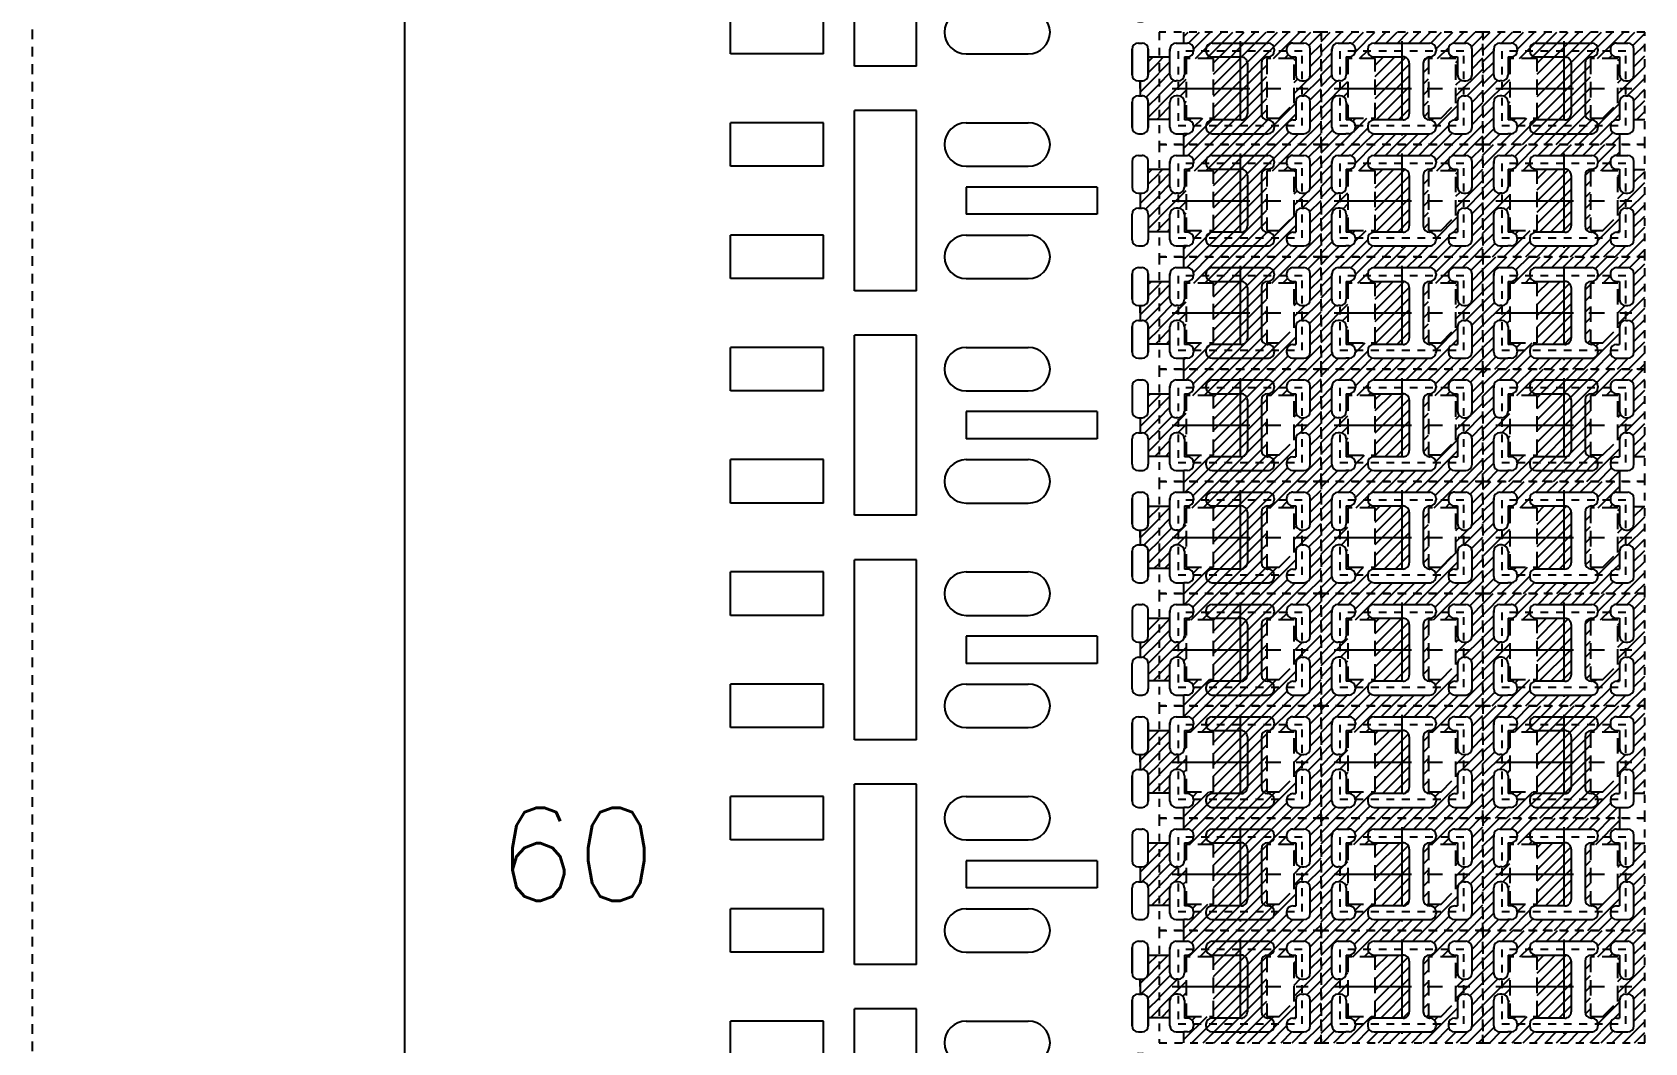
# Model space of a CAD drawing. Extents: x -1061 to -782, y -21 to 162.
# Drawn here: x -1060.12 to -1039.32, y 46.75 to 59.78 of the extents above; entities that cross this region are included whole.
import ezdxf

# ---------------------------------------------------------------- set-up
doc = ezdxf.new("R2010")
doc.units = 0
doc.header["$LTSCALE"] = 0.5
for name, pattern in [('CENTER', [2, 1.25, -0.25, 0.25, -0.25]), ('HIDDEN', [0.375, 0.25, -0.125]), ('HIDDEN2', [0.1875, 0.125, -0.0625])]:
    doc.linetypes.add(name, pattern=pattern)
for name, color, linetype in [('B', 5, 'Continuous'), ('C', 1, 'CENTER'), ('H', 4, 'HIDDEN'), ('hatch', 7, 'CENTER'), ('HATCH O-L', 7, 'HIDDEN2'), ('HITACHI', 40, 'HIDDEN'), ('NOTES', 7, 'Continuous'), ('PACKAGE OL', 51, 'HIDDEN2'), ('圖', 7, 'Continuous')]:
    doc.layers.add(name, color=color, linetype=linetype)
doc.styles.get("Standard").update_dxf_attribs({"font": 'ROMANS.SHX'})

# ---------------------------------------------------------------- blocks, each defined once
blk = doc.blocks.new('DFN1006-2L VER BAR')
at = {"layer": 'hatch'}
h = blk.add_hatch(dxfattribs=at)
h.set_pattern_fill('ANSI31', color=256, scale=0.02)
h.set_pattern_definition([(45, (1371.827285418227, -129.6405263820888), (-0.0449012806053458, 0.0449012806053458), [])])
h.paths.add_polyline_path([(2.454799999999636, 0.5297999999999093), (2.36739999999969, 0.529800000000023), (2.36739999999969, 0.3889926348239214, -0.41421356237531), (2.317399999999111, 0.3389926348237395), (2.302399999999636, 0.3389926348238532), (2.302399999999636, 0.2189926348241897), (2.317399999999508, 0.2189926348241897, -0.4142135623730951), (2.367399999999463, 0.1689926348242352), (2.367399999999463, 0.0281824850890189), (2.454799999999636, 0.0281824850890189)])
h.paths.add_polyline_path([(2.454799999999636, -0.375), (2.367399999999634, -0.3749999999998863), (2.367399999999463, -0.5158073651759878, -0.4142135623727699), (2.317399999999508, -0.5658073651759424), (2.302399999999636, -0.5658073651759424), (2.302399999999636, -0.6858073651758332), (2.317399999999508, -0.6858073651758332, -0.4142135623727699), (2.367399999999463, -0.7358073651757877), (2.367399999999634, -0.876617514911004), (2.454799999999636, -0.8766175149108903)])
h.paths.add_polyline_path([(2.454799999999636, -1.279800000000022), (2.367399999999463, -1.279800000000022), (2.367399999999463, -1.420607365175897, -0.4142135623730951), (2.317399999999508, -1.470607365175851), (2.302399999999636, -1.470607365175851), (2.302399999999693, -1.590607365175628), (2.317399999999111, -1.590607365175515, -0.4142135623753097), (2.36739999999969, -1.640607365175696), (2.36739999999969, -1.781417514910913), (2.454799999999636, -1.781417514910913)])
at = {"layer": 'B'}
for p, q in [((2.237399999999581, 0.5939926348239624), (2.237399999999581, 0.3889926348239214)), ((2.287399999999536, 0.6439926348239169), (2.317399999999736, 0.6439926348239169)), ((2.36739999999969, 0.5939926348239624), (2.36739999999969, 0.3889926348239214)), ((2.287399999999536, 0.3389926348239669), (2.317399999999508, 0.3389926348237395)), ((2.302399999999636, 0.2789926348239078), (2.302399999999636, 0.3389926348239669)), ((2.237399999999581, 0.1689926348242352), (2.237399999999581, -0.0360073651760331)), ((2.287399999999536, 0.2189926348241897), (2.317399999999508, 0.2189926348241897)), ((2.367399999999463, 0.1689926348242352), (2.367399999999463, -0.0360073651760331)), ((-0.25, 0.0015926348220319), (-1.000000000000003, 0.0015926348220319)), ((-1, -0.3484073651777635), (-1, 0.0015926348221456)), ((-0.25, -0.3484073651777635), (-0.25, 0.0015926348220319)), ((0, -1.35161751491114), (0, 0.1000000000001364)), ((0.5, 0.1000000000001364), (0, 0.0999999999999091)), ((0.5, -1.351617514910799), (0.5, 0.1000000000002501)), ((0.8999999999999772, 0.0015926348222592), (1.399999999999977, 0.0015926348221456)), ((2.287399999999536, -0.0860073651759876), (2.317399999999508, -0.0860073651759876)), ((-0.25, -0.3484073651777635), (-1.000000000000003, -0.3484073651776498)), ((0.8999999999999772, -0.3484073651776498), (1.399999999999977, -0.3484073651776498)), ((2.237399999999581, -0.3108073651759469), (2.237399999999581, -0.5158073651759878)), ((2.287399999999536, -0.260807365176106), (2.317399999999736, -0.2608073651759923)), ((2.367399999999463, -0.5158073651759878), (2.36739999999969, -0.3108073651759469)), ((1.954800000000716, -0.5158073651763289), (0.8999999999999772, -0.5158073651759878)), ((0.8999999999999772, -0.5158073651759878), (0.8999999999999772, -0.7358073651757877)), ((1.95480000000083, -0.5158073651759878), (1.954800000000773, -0.7358073651757877)), ((2.287399999999536, -0.5658073651759424), (2.317399999999508, -0.5658073651759424)), ((1.954800000000716, -0.7358073651760151), (0.8999999999999772, -0.7358073651757877)), ((2.237399999999581, -0.9408073651758286), (2.237399999999581, -0.7358073651757877)), ((2.287399999999536, -0.6858073651758332), (2.317399999999508, -0.6858073651758332)), ((2.367399999999463, -0.7358073651757877), (2.36739999999969, -0.9408073651758286)), ((-1, -1.253207365178013), (-1, -0.903207365177991)), ((-0.25, -0.903207365177991), (-1, -0.9032073651778773)), ((-0.25, -1.2532073651779), (-0.25, -0.903207365177991)), ((0.8999999999999772, -0.903207365177991), (1.399999999999977, -0.903207365177991)), ((2.287399999999536, -0.9908073651756694), (2.317399999999736, -0.990807365175783)), ((2.287399999999536, -1.165607365175787), (2.317399999999508, -1.165607365175787)), ((-0.25, -1.2532073651779), (-1, -1.253207365177786)), ((0.8999999999999772, -1.2532073651779), (1.399999999999977, -1.2532073651779)), ((2.237399999999581, -1.420607365175897), (2.237399999999581, -1.215607365175742)), ((2.367399999999463, -1.420607365175897), (2.367399999999463, -1.215607365175742)), ((0.5, -1.351617514910913), (0, -1.351617514911026)), ((2.287399999999536, -1.470607365175851), (2.317399999999508, -1.470607365175851)), ((2.237399999999581, -1.845607365175737), (2.237399999999581, -1.640607365175696)), ((2.287399999999536, -1.590607365175742), (2.317399999999508, -1.590607365175515)), ((2.36739999999969, -1.845607365175737), (2.36739999999969, -1.640607365175696)), ((2.287399999999536, -1.895607365175692), (2.317399999999736, -1.895607365175692))]:
    blk.add_line(p, q, dxfattribs=at)
for centre, radius, start, end in [((2.287399999999536, 0.5939926348239624), 0.0499999999999545, 90, 180), ((2.317399999999736, 0.5939926348239624), 0.0499999999999545, 0, 90), ((2.317399999999736, 0.5939926348239624), 0.0499999999999545, 0, 90), ((2.287399999999536, 0.3889926348239214), 0.0499999999999545, 180, 269.9999999995621), ((2.317399999999508, 0.3889926348239214), 0.0500000000001819, 269.9999999995621, 0), ((2.287399999999536, 0.1689926348242352), 0.0499999999999545, 90, 180), ((2.317399999999508, 0.1689926348242352), 0.0499999999999545, 0, 90), ((0.8999999999999772, -0.1734073651776953), 0.175, 90, 270), ((1.399999999999977, -0.1734073651776953), 0.175, 270, 90), ((2.287399999999536, -0.0360073651760331), 0.0499999999999545, 180, 270), ((2.317399999999508, -0.0360073651760331), 0.0499999999999545, 270, 0), ((2.287399999999536, -0.3108073651760606), 0.0499999999999545, 90.00000000021373, 180), ((2.317399999999736, -0.3108073651759469), 0.0499999999999545, 0, 90.00000000021373), ((2.287399999999536, -0.5158073651759878), 0.0499999999999545, 180, 270), ((2.317399999999508, -0.5158073651759878), 0.0499999999999545, 270, 0), ((2.287399999999536, -0.7358073651757877), 0.0499999999999545, 90, 180), ((2.317399999999508, -0.7358073651757877), 0.0499999999999545, 0, 90), ((0.8999999999999772, -1.078207365177945), 0.175, 90, 270), ((1.399999999999977, -1.078207365177945), 0.175, 270, 90), ((2.287399999999536, -0.940807365175715), 0.0499999999999545, 180, 269.9999999997863), ((2.317399999999736, -0.9408073651758286), 0.0499999999999545, 269.9999999997863, 0), ((2.287399999999536, -1.215607365175742), 0.0499999999999545, 90, 180), ((2.317399999999508, -1.215607365175742), 0.0499999999999545, 0, 90), ((2.287399999999536, -1.420607365175897), 0.0499999999999545, 180, 270), ((2.317399999999508, -1.420607365175897), 0.0499999999999545, 270, 0), ((2.287399999999536, -1.640607365175696), 0.0499999999999545, 90.00000000043764, 180), ((2.317399999999508, -1.640607365175696), 0.0500000000001819, 0, 90.00000000043764), ((2.287399999999536, -1.845607365175737), 0.0499999999999545, 180, 270), ((2.317399999999736, -1.845607365175737), 0.0499999999999545, 270, 0), ((2.317399999999736, -1.845607365175737), 0.0499999999999545, 270, 0)]:
    blk.add_arc(centre, radius, start, end, dxfattribs=at)
at = {"layer": 'H'}
for p, q in [((2.454799999999579, 0.5297999999999093), (2.36739999999969, 0.529800000000023)), ((2.302399999999636, 0.3389926348238532), (2.302399999999636, 0.2189926348239624)), ((2.454799999999579, 0.0281824850890189), (2.367399999999463, 0.0281824850890189)), ((2.454799999999579, -0.375), (2.36739999999969, -0.3749999999998863)), ((2.302399999999636, -0.5658073651758287), (2.302399999999636, -0.6858073651758332)), ((2.454799999999579, -0.8766175149108903), (2.36739999999969, -0.876617514911004)), ((2.454799999999579, -1.279800000000022), (2.367399999999463, -1.279800000000022)), ((2.302399999999636, -1.470607365175965), (2.302399999999693, -1.590607365175515)), ((2.454799999999579, -1.781417514910913), (2.36739999999969, -1.781417514910913))]:
    blk.add_line(p, q, dxfattribs=at)
blk = doc.blocks.new('DFN1006-2L PACKAGE')
at = {"layer": 'hatch'}
h = blk.add_hatch(dxfattribs=at)
h.set_pattern_fill('ANSI31', color=256, scale=0.02)
h.set_pattern_definition([(45, (528.533487487039, -41.65396087565625), (-0.0449012806053458, 0.0449012806053458), [])])
h.paths.add_polyline_path([(1.204800000000091, 0.1015926348239873), (-0.0999999999999268, 0.1015926348239873), (-0.0999999999999233, -0.8032073651760356), (1.204800000000091, -0.8032073651761493)])
h.paths.add_polyline_path([(0.0374000000000336, -0.4108073651759696), (0.0533999999998969, -0.4108073651759696, -0.4142135623731964), (0.1033999999998763, -0.4608073651759242), (0.1033999999998478, -0.6048073651760433), (0.1274000000001223, -0.6048073651759296, -0.4142135623730006), (0.1774000000001017, -0.6548073651758842), (0.1774000000000804, -0.6658073651761925, -0.4142135623712178), (0.1274000000003106, -0.7158073651760333), (0.0999999999999801, -0.715807365176147), (0.0374000000000194, -0.7158073651760333, -0.4142135623731054), (-0.01259999999996, -0.6658073651760787), (-0.0125999999999458, -0.4608073651759242, -0.4142135623730799)], flags=16)
h.paths.add_polyline_path([(-0.0126000000000026, -0.2408073651761242), (-0.0126000000001518, -0.0358073651760833, -0.4142135623727101), (0.0373999999997636, 0.0141926348238712), (0.127399999999863, 0.0141926348239849, -0.4142135623734649), (0.1773999999999027, -0.0358073651759696), (0.1774000000000306, -0.0468073651761643, -0.4142135623731899), (0.1274000000000548, -0.0968073651761188), (0.1034000000000148, -0.0968073651761188), (0.1033999999998549, -0.2408073651761242, -0.4142135623730013), (0.0533999999998791, -0.2908073651760787), (0.0373999999999732, -0.2908073651760787, -0.4142135623731153)], flags=16)
h.paths.add_polyline_path([(0.1173999999999786, -0.1108073651760151), (0.3374000000000201, -0.1108073651761288), (0.3374000000000166, -0.5908073651760333), (0.1173999999999715, -0.5908073651760333)], flags=16)
h.paths.add_polyline_path([(0.3274000000000683, -0.6048073651758159), (0.5613999999999812, -0.6048073651762707, 0.4142135623736612), (0.6114000000000566, -0.5548073651763162), (0.6114000000000602, -0.1468073651759596, 0.4142135623730975), (0.5614000000000843, -0.0968073651760051), (0.3273999999999937, -0.0968073651761188, -0.4142135623730006), (0.2774000000000178, -0.0468073651761643), (0.2773999999998828, -0.0358073651766517, -0.4142135623765955), (0.3273999999998622, 0.0141926348238712), (0.7773999999998864, 0.0141926348238712, -0.4142135623730951), (0.8273999999998657, -0.0358073651760833), (0.8273999999998657, -0.0468073651759369, -0.4142135623731897), (0.7773999999998864, -0.0968073651758914), (0.7743999999978968, -0.0968073651760051, 0.4142135623619937), (0.7243999999998146, -0.1468073651759596), (0.724399999999978, -0.5548073651762025, 0.4232986853145624), (0.7759006745447401, -0.6048298500004421, -0.4230252556558994), (0.8274000000000576, -0.6548073651765663), (0.8274000000000576, -0.6658073651760787, -0.4142135623729998), (0.7774000000001032, -0.7158073651760333), (0.3274000000000363, -0.7158073651760333, -0.414213562373169), (0.2774000000000392, -0.6658073651760787), (0.2774000000000676, -0.6548073651757705, -0.414213562373143)], flags=16)
h.paths.add_polyline_path([(0.7673999999998494, -0.1108073651761288), (0.9873999999998659, -0.1108073651761288), (0.9873999999998659, -0.4705567370314157), (0.86739999999984, -0.5905567370314202), (0.7673999999998494, -0.5905567370313066)], flags=16)
h.paths.add_polyline_path([(0.9774000000007134, -0.6048073651762707), (1.001399999999936, -0.6048073651766117), (1.001399999999879, -0.4608073651759242, -0.4142135623730951), (1.051399999999858, -0.4108073651759696), (1.067400000000056, -0.4108073651759696, -0.4142135623730951), (1.117400000000035, -0.4608073651759242), (1.117400000000035, -0.6658073651760787, -0.4142135623731004), (1.067400000000056, -0.7158073651760333), (1.004800000000045, -0.715807365176147), (0.9773999999999958, -0.7158073651760333, -0.4142135623730951), (0.9274000000000164, -0.6658073651760787), (0.9274000000000235, -0.6548073651762252, -0.4142135623771627)], flags=16)
h.paths.add_polyline_path([(0.9273999999998316, -0.0468073651760506), (0.9273999999998316, -0.0358073651760833, -0.4142135623733708), (0.9773999999998679, 0.0141926348238712), (1.067399999999913, 0.0141926348237576, -0.4142135623731051), (1.117399999999893, -0.035807365176197), (1.117400000000042, -0.2408073651760105, -0.4142135623753842), (1.067399999999707, -0.2908073651760787), (1.051399999999652, -0.2908073651760787, -0.4142135623709199), (1.001400000000028, -0.2408073651761242), (1.001399999999939, -0.0968073651761188), (0.977399999999566, -0.0968073651760051, -0.4142135623716142)], flags=16)
at = {"layer": 'B'}
for p, q in [((0.0373999999998134, 0.0141926348238712), (0.1273999999998736, 0.0141926348239849)), ((0.3273999999998836, 0.0141926348238712), (0.7773999999998651, 0.0141926348238712)), ((0.9773999999998964, 0.0141926348239849), (1.067399999999956, 0.0141926348238712)), ((-0.0126000000000062, -0.2408073651761242), (-0.012599999999992, -0.0358073651760833)), ((-0.0126000000002407, -0.0358073651768791), (-0.012599999999992, -0.0499999999999545)), ((0.1034000000000148, -0.0968073651761188), (0.1033999999999686, -0.2408073651761242)), ((0.1034000000000184, -0.0968073651761188), (0.1274000000000406, -0.0968073651761188)), ((0.1773999999999063, -0.0358073651759696), (0.1773999999999063, -0.0468073651761643)), ((0.2773999999998864, -0.0358073651760833), (0.27739999999989, -0.0468073651761643)), ((0.3274000000000292, -0.0968073651760051), (0.5614000000000487, -0.0968073651760051)), ((0.7743999999998153, -0.0968073651760051), (0.7773999999998651, -0.0968073651760051)), ((0.8273999999998694, -0.0358073651760833), (0.8273999999998694, -0.0468073651759369)), ((0.9273999999998352, -0.0358073651760833), (0.9273999999998387, -0.0468073651760506)), ((0.9773999999998324, -0.0968073651760051), (1.001399999999939, -0.0968073651761188)), ((1.001399999999939, -0.0968073651761188), (1.001399999999986, -0.2408073651761242)), ((1.117400000000039, -0.2408073651761242), (1.117400000000046, -0.035807365176197)), ((0.6114000000000602, -0.1468073651759596), (0.6114000000000566, -0.5548073651763162)), ((0.724399999999978, -0.1468073651759596), (0.7243999999999744, -0.5548073651762025)), ((0.0533999999998542, -0.2908073651760787), (0.0374000000001047, -0.2908073651760787)), ((0.05240000000002, -0.2908073651760787), (0.0524000000000058, -0.2908073651760787)), ((1.051400000000029, -0.290807365175965), (1.067400000000148, -0.2908073651760787)), ((1.052400000000019, -0.2908073651760787), (1.052400000000034, -0.2908073651760787)), ((-0.0125999999999564, -0.6658073651760787), (-0.0125999999999493, -0.4608073651759242)), ((0.0533999999998756, -0.4108073651759696), (0.037400000000055, -0.4108073651759696)), ((0.05240000000002, -0.4108073651759696), (0.0524000000001195, -0.4108073651759696)), ((0.1033999999998976, -0.4608073651759242), (0.1033999999998478, -0.6048206855994068)), ((1.001399999999936, -0.4608073651759242), (1.001399999999936, -0.6048073651766117)), ((1.05139999999988, -0.4108073651759696), (1.067400000000034, -0.4108073651759696)), ((1.052400000000019, -0.4108073651759696), (1.05239999999992, -0.4108073651759696)), ((1.117400000000039, -0.6658073651760787), (1.117400000000039, -0.4608073651759242)), ((0.1274000000001259, -0.6048073651760433), (0.1033999999998478, -0.6048073651760433)), ((0.5614000000000346, -0.6048073651762707), (0.3274000000000932, -0.604807365176157)), ((0.7743999999999573, -0.604807365176157), (0.7774000000001138, -0.6048073651766117)), ((0.9774000000000455, -0.6048073651762707), (1.001399999999936, -0.6048073651766117)), ((0.0374000000000407, -0.715807365176147), (0.0999999999999801, -0.715807365176147)), ((0.1274000000001507, -0.7158073651760333), (0.0999999999999801, -0.715807365176147)), ((0.1774000000000733, -0.6548073651758842), (0.1774000000000768, -0.6658073651760787)), ((0.2774000000000427, -0.6548073651757705), (0.2774000000000427, -0.6658073651760787)), ((0.3274000000000399, -0.715807365176147), (0.7774000000000499, -0.715807365176147)), ((0.8274000000000576, -0.6548073651765663), (0.827400000000054, -0.6658073651760787)), ((0.9274000000000199, -0.6548073651762252), (0.9274000000000199, -0.6658073651760787)), ((0.9774000000000171, -0.715807365176147), (1.004800000000045, -0.715807365176147)), ((1.004800000000045, -0.715807365176147), (1.067400000000034, -0.715807365176147))]:
    blk.add_line(p, q, dxfattribs=at)
for centre, radius, start, end in [((0.0373999999998489, -0.0358073651760833), 0.05, 90.00000000003662, 180), ((0.127399999999902, -0.0358073651759696), 0.05, 0, 90.00000000003662), ((0.3273999999998836, -0.0358073651760833), 0.05, 90, 180), ((0.7773999999998651, -0.0358073651760833), 0.05, 0, 90), ((0.9773999999998324, -0.0358073651760833), 0.05, 89.99999999992671, 180.000000000013), ((1.067399999999892, -0.035807365176197), 0.05, 0, 89.99999999992671), ((0.1274000000000299, -0.0468073651761643), 0.05, 270.0000000000236, 0), ((0.3274000000000186, -0.0468073651761643), 0.05, 180, 269.9999999999764), ((0.5614000000000594, -0.1468073651759596), 0.05, 0, 90.00000000001282), ((0.7743999999998153, -0.1468073651759596), 0.05, 90, 180), ((0.7773999999998651, -0.0468073651759369), 0.05, 270, 0), ((0.9773999999998324, -0.0468073651760506), 0.05, 179.999999999987, 270.0000000000733), ((0.0373999999999981, -0.2408073651761242), 0.05, 180, 270.0000000001241), ((0.0533999999998542, -0.2408073651761242), 0.05, 270, 0), ((1.051400000000029, -0.2408073651761242), 0.05, 180, 270), ((1.067400000000041, -0.2408073651761242), 0.05, 270.0000000001241, 0), ((0.037400000000055, -0.4608073651759242), 0.05, 90, 180), ((0.0533999999998756, -0.4608073651759242), 0.05, 0, 89.99999999986973), ((1.05139999999988, -0.4608073651759242), 0.05, 90.00000000013027, 180), ((1.067400000000034, -0.4608073651759242), 0.05, 0, 90), ((0.127400000000101, -0.6548073651758842), 0.05, 0, 90), ((0.3274000000000683, -0.6548073651757705), 0.05, 90, 180), ((0.5614000000000559, -0.5548073651763162), 0.05, 269.9999999999743, 0), ((0.7743999999999787, -0.5548073651762025), 0.0500000000000002, 180, 270), ((0.777400000000057, -0.6548073651765663), 0.05, 0, 90), ((0.9774000000000242, -0.6548073651762252), 0.05, 90, 180), ((0.0374000000000407, -0.6658073651760787), 0.05, 180, 270), ((0.1274000000000797, -0.6658073651760787), 0.05, 270.0000000000843, 0), ((0.3274000000000399, -0.6658073651760787), 0.05, 180.000000000013, 270), ((0.777400000000057, -0.6658073651760787), 0.0500000000000001, 270, 5.21102e-11), ((0.9774000000000171, -0.6658073651760787), 0.05, 180, 270), ((1.067400000000034, -0.6658073651760787), 0.05, 270, 0)]:
    blk.add_arc(centre, radius, start, end, dxfattribs=at)
at = {"layer": 'C'}
for p, q in [((0.5524000000000058, 0.0293756090527495), (0.5524000000000058, -0.7309903394049116)), ((0.0047521277811455, -0.3508073651761379), (1.100047872218866, -0.3508073651761379))]:
    blk.add_line(p, q, dxfattribs=at)
at = {"layer": 'H'}
for points in [[(0.3374000000000166, -0.5908073651760333), (0.3374000000000201, -0.1108073651761288), (0.1173999999999786, -0.1108073651760151), (0.1173999999999715, -0.5908073651760333)], [(0.86739999999984, -0.5905567370314202), (0.9873999999998659, -0.4705567370314157), (0.9873999999998659, -0.1108073651761288), (0.7673999999998494, -0.1108073651761288), (0.7673999999998494, -0.5905567370313066)]]:
    blk.add_lwpolyline(points, close=True, dxfattribs=at)
at = {"layer": 'HATCH O-L'}
blk.add_lwpolyline([(-0.0999999999999268, 0.101592634824101), (-0.0999999999999233, -0.8032073651760356), (1.204800000000091, -0.8032073651761493), (1.204800000000091, 0.1015926348239873), (-0.0999999999999233, 0.1015926348239873)], dxfattribs=at)
at = {"layer": 'PACKAGE OL'}
blk.add_lwpolyline([(1.052400000000048, -0.6508073651760924), (1.052400000000005, -0.0508073651760697), (0.0524000000000484, -0.0508073651760697), (0.0524000000000484, -0.6508073651760924)], close=True, dxfattribs=at)
blk = doc.blocks.new('2 R- SIDE CROSS REF')
at = {"layer": 'hatch'}
h = blk.add_hatch(dxfattribs=at)
h.set_pattern_fill('ANSI31', color=256, scale=0.02)
h.set_pattern_definition([(45, (581.5362699935833, -36.89850034311576), (-0.0449012806053458, 0.0449012806053458), [])])
h.paths.add_polyline_path([(-0.4523999999999866, 0.4524000000001252), (-0.4523999999999831, 0.3650000000001228), (-0.4250000000001144, 0.3650000000001228, -0.414213562373465), (-0.3750000000000746, 0.3150000000001683), (-0.3749999999999467, 0.3039999999999736, -0.4142135623731898), (-0.4249999999999226, 0.2540000000000191), (-0.4489999999999626, 0.2540000000000191), (-0.4490000000001225, 0.1100000000000136, -0.4142135623730013), (-0.4990000000001018, 0.0600000000000591), (-0.5150000000000042, 0.0600000000000591, -0.4142135623731152), (-0.56499999999998, 0.1100000000000136), (-0.5649999999999729, 0.2508073651761151), (-0.6523999999999042, 0.2508073651760014), (-0.6523999999999007, -0.2508101497348889), (-0.5649999999999303, -0.2508101497348889), (-0.5649999999999232, -0.1099999999997863, -0.4142135623730855), (-0.5149999999999438, -0.0599999999998318), (-0.499000000000077, -0.0599999999998318, -0.4142135623731953), (-0.4490000000001011, -0.1099999999997863), (-0.4490000000001296, -0.2539999999999054), (-0.4249999999998551, -0.2539999999997917, -0.4142135623730009), (-0.3749999999998756, -0.3039999999997462), (-0.374999999999897, -0.3150000000000546, -0.4142135623712178), (-0.4249999999996668, -0.3649999999998954), (-0.4523999999999973, -0.3650000000000091), (-0.4523999999999973, -0.4523999999998978), (0.6524000000001138, -0.4524000000000115), (0.6524000000001138, 0.4524000000001252)])
h.paths.add_polyline_path([(-0.2149999999999572, 0.2400000000000091), (-0.2149999999999608, -0.2399999999998954), (-0.4350000000000059, -0.2399999999998954), (-0.4349999999999988, 0.2400000000001228)], flags=16)
h.paths.add_polyline_path([(0.214999999999872, 0.2400000000000091), (0.4349999999998886, 0.2400000000000091), (0.4349999999998886, -0.1197493718552778), (0.3149999999998627, -0.2397493718552823), (0.214999999999872, -0.2397493718551686)], flags=16)
h.paths.add_polyline_path([(0.4249999999998906, 0.3650000000000091), (0.5149999999999367, 0.3649999999998954, -0.4142135623731052), (0.5649999999999161, 0.3149999999999409), (0.5650000000000653, 0.1100000000001273, -0.4142135623753842), (0.5149999999997306, 0.0600000000000591), (0.4989999999996755, 0.0600000000000591, -0.4142135623709201), (0.4490000000000514, 0.1100000000000136), (0.4489999999999626, 0.2540000000000191), (0.4249999999995886, 0.2540000000001328, -0.4142135623716134), (0.3749999999998543, 0.3040000000000873), (0.3749999999998543, 0.3150000000000546, -0.4142135623733699)], flags=16)
h.paths.add_polyline_path([(0.498999999999878, -0.0599999999998318), (0.5150000000000788, -0.0599999999998318, -0.4142135623730951), (0.5650000000000582, -0.1099999999997863), (0.5650000000000582, -0.3149999999999409, -0.4142135623731004), (0.5150000000000788, -0.3649999999998954), (0.4524000000000683, -0.3650000000000091), (0.4250000000000185, -0.3649999999998954, -0.4142135623730951), (0.3750000000000391, -0.3149999999999409), (0.3750000000000462, -0.3040000000000873, -0.4142135623771631), (0.4250000000007362, -0.2540000000001328), (0.448999999999959, -0.2540000000004738), (0.4489999999999022, -0.1099999999997863, -0.4142135623730942)], flags=16)
at = {"layer": 'B'}
for p, q in [((-0.5649999999999836, 0.1100000000000136), (-0.5649999999999693, 0.3150000000000546)), ((-0.565000000000218, 0.3149999999992588), (-0.5649999999999693, 0.3008073651761833)), ((-0.515000000000164, 0.3650000000000091), (-0.4250000000001038, 0.3650000000001228)), ((-0.375000000000071, 0.3150000000001683), (-0.375000000000071, 0.3039999999999736)), ((-0.2750000000000909, 0.3150000000000546), (-0.2750000000000874, 0.3039999999999736)), ((-0.2250000000000938, 0.3650000000000091), (0.2249999999998877, 0.3650000000000091)), ((0.274999999999892, 0.3150000000000546), (0.274999999999892, 0.304000000000201)), ((0.3749999999998579, 0.3150000000000546), (0.3749999999998614, 0.3040000000000873)), ((0.424999999999919, 0.3650000000001228), (0.5149999999999793, 0.3650000000000091)), ((0.5650000000000617, 0.1100000000000136), (0.5650000000000688, 0.3149999999999409)), ((-0.4489999999999626, 0.2540000000000191), (-0.4490000000000088, 0.1100000000000136)), ((-0.448999999999959, 0.2540000000000191), (-0.4249999999999368, 0.2540000000000191)), ((-0.2249999999999481, 0.2540000000001328), (0.0090000000000714, 0.2540000000001328)), ((0.0590000000000828, 0.2040000000001783), (0.0590000000000792, -0.2040000000001783)), ((0.1720000000000006, 0.2040000000001783), (0.171999999999997, -0.2040000000000646)), ((0.2219999999998379, 0.2540000000001328), (0.2249999999998877, 0.2540000000001328)), ((0.4249999999998551, 0.2540000000001328), (0.4489999999999626, 0.2540000000000191)), ((0.4489999999999626, 0.2540000000000191), (0.4490000000000088, 0.1100000000000136)), ((-0.4990000000001232, 0.0600000000000591), (-0.5149999999998727, 0.0600000000000591)), ((-0.4999999999999574, 0.0600000000000591), (-0.4999999999999716, 0.0600000000000591)), ((0.4990000000000521, 0.0600000000001728), (0.5150000000001711, 0.0600000000000591)), ((0.5000000000000427, 0.0600000000000591), (0.500000000000057, 0.0600000000000591)), ((-0.5649999999999338, -0.3149999999999409), (-0.5649999999999267, -0.1099999999997863)), ((-0.4990000000001018, -0.0599999999998318), (-0.5149999999999224, -0.0599999999998318)), ((-0.4999999999999574, -0.0599999999998318), (-0.4999999999998579, -0.0599999999998318)), ((-0.4490000000000798, -0.1099999999997863), (-0.4490000000001296, -0.2540133204232688)), ((0.448999999999959, -0.1099999999997863), (0.448999999999959, -0.2540000000004738)), ((0.4989999999999029, -0.0599999999998318), (0.5150000000000575, -0.0599999999998318)), ((0.5000000000000427, -0.0599999999998318), (0.4999999999999432, -0.0599999999998318)), ((0.5650000000000617, -0.3149999999999409), (0.5650000000000617, -0.1099999999997863)), ((-0.4249999999998515, -0.2539999999999054), (-0.4490000000001296, -0.2539999999999054)), ((0.0090000000000572, -0.2540000000001328), (-0.2249999999998842, -0.2540000000000191)), ((0.22199999999998, -0.2540000000000191), (0.2250000000001364, -0.2540000000004738)), ((0.4250000000000683, -0.2540000000001328), (0.448999999999959, -0.2540000000004738)), ((-0.5149999999999367, -0.3650000000000091), (-0.4523999999999973, -0.3650000000000091)), ((-0.4249999999998267, -0.3649999999998954), (-0.4523999999999973, -0.3650000000000091)), ((-0.3749999999999041, -0.3039999999997462), (-0.3749999999999005, -0.3149999999999409)), ((-0.2749999999999346, -0.3039999999996326), (-0.2749999999999346, -0.3149999999999409)), ((-0.2249999999999375, -0.3650000000000091), (0.2250000000000725, -0.3650000000000091)), ((0.2750000000000803, -0.3040000000004284), (0.2750000000000767, -0.3149999999999409)), ((0.3750000000000426, -0.3040000000000873), (0.3750000000000426, -0.3149999999999409)), ((0.4250000000000398, -0.3650000000000091), (0.4524000000000683, -0.3650000000000091)), ((0.4524000000000683, -0.3650000000000091), (0.5150000000000575, -0.3650000000000091))]:
    blk.add_line(p, q, dxfattribs=at)
for centre, radius, start, end in [((-0.5150000000001285, 0.3150000000000546), 0.05, 90.00000000003662, 180), ((-0.4250000000000754, 0.3150000000001683), 0.05, 0, 90.00000000003662), ((-0.4249999999999475, 0.3039999999999736), 0.05, 270.0000000000236, 0), ((-0.2250000000000938, 0.3150000000000546), 0.05, 90, 180), ((-0.2249999999999588, 0.3039999999999736), 0.05, 180, 269.9999999999764), ((0.2249999999998877, 0.3150000000000546), 0.05, 0, 90), ((0.2249999999998877, 0.304000000000201), 0.05, 270, 0), ((0.4249999999998551, 0.3150000000000546), 0.05, 89.99999999992671, 180.000000000013), ((0.4249999999998551, 0.3040000000000873), 0.05, 179.999999999987, 270.0000000000733), ((0.5149999999999153, 0.3149999999999409), 0.05, 0, 89.99999999992671), ((0.0090000000000821, 0.2040000000001783), 0.05, 0, 90.00000000001282), ((0.2219999999998379, 0.2040000000001783), 0.05, 90, 180), ((-0.5149999999999793, 0.1100000000000136), 0.05, 180, 270.0000000001241), ((-0.4990000000001232, 0.1100000000000136), 0.05, 270, 0), ((0.4990000000000521, 0.1100000000000136), 0.05, 180, 270), ((0.5150000000000646, 0.1100000000000136), 0.05, 270.0000000001241, 0), ((-0.5149999999999224, -0.1099999999997863), 0.05, 90, 180), ((-0.4990000000001018, -0.1099999999997863), 0.05, 0, 89.99999999986973), ((0.4989999999999029, -0.1099999999997863), 0.05, 90.00000000013027, 180), ((0.5150000000000575, -0.1099999999997863), 0.05, 0, 90), ((-0.4249999999998764, -0.3039999999997462), 0.05, 0, 90), ((-0.224999999999909, -0.3039999999996326), 0.05, 90, 180), ((0.0090000000000785, -0.2040000000001783), 0.05, 269.9999999999743, 0), ((0.2220000000000013, -0.2040000000000646), 0.0500000000000002, 180, 270), ((0.2250000000000796, -0.3040000000004284), 0.05, 0, 90), ((0.4250000000000469, -0.3040000000000873), 0.05, 90, 180), ((-0.5149999999999367, -0.3149999999999409), 0.05, 180, 270), ((-0.4249999999998977, -0.3149999999999409), 0.05, 270.0000000000843, 0), ((-0.2249999999999375, -0.3149999999999409), 0.05, 180.000000000013, 270), ((0.2250000000000796, -0.3149999999999409), 0.0500000000000001, 270, 5.21102e-11), ((0.4250000000000398, -0.3149999999999409), 0.05, 180, 270), ((0.5150000000000575, -0.3149999999999409), 0.05, 270, 0)]:
    blk.add_arc(centre, radius, start, end, dxfattribs=at)
at = {"layer": 'C'}
for p, q in [((2.84e-14, 0.3801829742288873), (2.84e-14, -0.3801829742287737)), ((-0.5476478722188319, 0), (0.5476478722188887, 0))]:
    blk.add_line(p, q, dxfattribs=at)
at = {"layer": 'H', "color": 6}
for p, q in [((-0.4523999999999831, 0.3650000000001228), (-0.4523999999999866, 0.4524000000001252)), ((-0.5649999999999764, 0.2508073651761151), (-0.6523999999999149, 0.2508073651760014)), ((-0.5649999999999338, -0.2508101497348889), (-0.6523999999999007, -0.2508101497348889)), ((-0.4523999999999973, -0.4523999999998978), (-0.4523999999999973, -0.3650000000000091))]:
    blk.add_line(p, q, dxfattribs=at)
at = {"layer": 'H'}
for points in [[(-0.2149999999999608, -0.2399999999998954), (-0.2149999999999572, 0.2400000000000091), (-0.4349999999999988, 0.2400000000001228), (-0.4350000000000059, -0.2399999999998954)], [(0.3149999999998627, -0.2397493718552823), (0.4349999999998886, -0.1197493718552778), (0.4349999999998886, 0.2400000000000091), (0.214999999999872, 0.2400000000000091), (0.214999999999872, -0.2397493718551686)]]:
    blk.add_lwpolyline(points, close=True, dxfattribs=at)
at = {"layer": 'HATCH O-L'}
blk.add_lwpolyline([(-0.6523999999999042, 0.4524000000002389), (-0.6523999999999007, -0.4523999999998978), (0.6524000000001138, -0.4524000000000115), (0.6524000000001138, 0.4524000000001252), (-0.6523999999999007, 0.4524000000001252)], dxfattribs=at)
at = {"layer": 'PACKAGE OL'}
blk.add_lwpolyline([(0.500000000000071, -0.2999999999999545), (0.5000000000000285, 0.3000000000000682), (-0.499999999999929, 0.3000000000000682), (-0.499999999999929, -0.2999999999999545)], close=True, dxfattribs=at)
blk = doc.blocks.new('LOWER LEFT CROSS')
at = {"layer": 'hatch'}
h = blk.add_hatch(dxfattribs=at)
h.set_pattern_fill('ANSI31', color=256, scale=0.02)
h.set_pattern_definition([(45, (581.5362699935833, -39.15141812957313), (-0.0449012806053458, 0.0449012806053458), [])])
h.paths.add_polyline_path([(-0.2149999999999608, -0.2399999999998954), (-0.4350000000000059, -0.2399999999998954), (-0.4349999999999988, 0.2400000000001228), (-0.2149999999999572, 0.2400000000000091)], flags=16)
h.paths.add_polyline_path([(0.214999999999872, 0.2400000000000091), (0.4349999999998886, 0.2400000000000091), (0.4349999999998886, -0.1197493718552778), (0.3149999999998627, -0.2397493718552823), (0.214999999999872, -0.2397493718551686)], flags=16)
h.paths.add_polyline_path([(-0.4249999999999226, 0.2540000000000191), (-0.4489999999999626, 0.2540000000000191), (-0.4490000000001225, 0.1100000000000136, -0.4142135623730012), (-0.4990000000001018, 0.0600000000000591), (-0.5150000000000042, 0.0600000000000591, -0.4142135623731154), (-0.56499999999998, 0.1100000000000136), (-0.5650000000001292, 0.3150000000000546, -0.4142135623727099), (-0.5150000000002138, 0.3650000000000091), (-0.4250000000001144, 0.3650000000001228, -0.4142135623734649), (-0.3750000000000746, 0.3150000000001683), (-0.3749999999999467, 0.3039999999999736, -0.4142135623731896)], flags=16)
h.paths.add_polyline_path([(-0.4490000000001011, -0.1099999999997863), (-0.4490000000001296, -0.2539999999999054), (-0.4249999999998551, -0.2539999999997917, -0.4142135623730013), (-0.3749999999998756, -0.3039999999997462), (-0.374999999999897, -0.3150000000000546, -0.4142135623712176), (-0.4249999999996668, -0.3649999999998954), (-0.4523999999999973, -0.3650000000000091), (-0.514999999999958, -0.3649999999998954, -0.4142135623731053), (-0.5649999999999374, -0.3149999999999409), (-0.5649999999999232, -0.1099999999997863, -0.4142135623730798), (-0.5149999999999438, -0.0599999999998318), (-0.4990000000000805, -0.0599999999998318, -0.4142135623731962)], flags=16)
h.paths.add_polyline_path([(0.3749999999998543, 0.3040000000000873), (0.3749999999998543, 0.3150000000000546, -0.4142135623733707), (0.4249999999998906, 0.3650000000000091), (0.5149999999999367, 0.3649999999998954, -0.4142135623731051), (0.5649999999999161, 0.3149999999999409), (0.5650000000000653, 0.1100000000001273, -0.4142135623753842), (0.5149999999997306, 0.0600000000000591), (0.4989999999996755, 0.0600000000000591, -0.4142135623709202), (0.4490000000000514, 0.1100000000000136), (0.4489999999999626, 0.2540000000000191), (0.4249999999995886, 0.2540000000001328, -0.4142135623716125)], flags=16)
h.paths.add_polyline_path([(0.4989999999998816, -0.0599999999998318), (0.5150000000000788, -0.0599999999998318, -0.4142135623730951), (0.5650000000000582, -0.1099999999997863), (0.5650000000000582, -0.3149999999999409, -0.4142135623731004), (0.5150000000000788, -0.3649999999998954), (0.4524000000000683, -0.3650000000000091), (0.4250000000000185, -0.3649999999998954, -0.4142135623730951), (0.3750000000000391, -0.3149999999999409), (0.3750000000000462, -0.3040000000000873, -0.4142135623771631), (0.4250000000007362, -0.2540000000001328), (0.448999999999959, -0.2540000000004738), (0.4489999999999022, -0.1099999999997863, -0.4142135623730951)], flags=16)
h.paths.add_polyline_path([(-0.6523999999999042, 0.4524000000001252), (-0.6523999999999007, -0.4523999999998978), (0.4524000000000399, -0.4524000000000115), (0.4524000000000612, -0.3650000000000091), (0.5150000000000788, -0.3649999999998954, 0.4142135623730951), (0.5650000000000582, -0.3149999999999409), (0.5650000000000582, -0.2508101497348889), (0.6524000000001138, -0.2508101497348889), (0.6524000000001138, 0.4524000000001252)])
at = {"layer": 'B'}
for p, q in [((-0.5649999999999836, 0.1100000000000136), (-0.5649999999999693, 0.3150000000000546)), ((-0.565000000000218, 0.3149999999992588), (-0.5649999999999693, 0.3008073651761833)), ((-0.515000000000164, 0.3650000000000091), (-0.4250000000001038, 0.3650000000001228)), ((-0.375000000000071, 0.3150000000001683), (-0.375000000000071, 0.3039999999999736)), ((-0.2750000000000909, 0.3150000000000546), (-0.2750000000000874, 0.3039999999999736)), ((-0.2250000000000938, 0.3650000000000091), (0.2249999999998877, 0.3650000000000091)), ((0.274999999999892, 0.3150000000000546), (0.274999999999892, 0.304000000000201)), ((0.3749999999998579, 0.3150000000000546), (0.3749999999998614, 0.3040000000000873)), ((0.424999999999919, 0.3650000000001228), (0.5149999999999793, 0.3650000000000091)), ((0.5650000000000617, 0.1100000000000136), (0.5650000000000688, 0.3149999999999409)), ((-0.4489999999999626, 0.2540000000000191), (-0.4490000000000088, 0.1100000000000136)), ((-0.448999999999959, 0.2540000000000191), (-0.4249999999999368, 0.2540000000000191)), ((-0.2249999999999481, 0.2540000000001328), (0.0090000000000714, 0.2540000000001328)), ((0.0590000000000828, 0.2040000000001783), (0.0590000000000792, -0.2040000000001783)), ((0.1720000000000006, 0.2040000000001783), (0.171999999999997, -0.2040000000000646)), ((0.2219999999998379, 0.2540000000001328), (0.2249999999998877, 0.2540000000001328)), ((0.4249999999998551, 0.2540000000001328), (0.4489999999999626, 0.2540000000000191)), ((0.4489999999999626, 0.2540000000000191), (0.4490000000000088, 0.1100000000000136)), ((-0.4990000000001232, 0.0600000000000591), (-0.5149999999998727, 0.0600000000000591)), ((-0.4999999999999574, 0.0600000000000591), (-0.4999999999999716, 0.0600000000000591)), ((0.4990000000000521, 0.0600000000001728), (0.5150000000001711, 0.0600000000000591)), ((0.5000000000000427, 0.0600000000000591), (0.500000000000057, 0.0600000000000591)), ((-0.5649999999999338, -0.3149999999999409), (-0.5649999999999267, -0.1099999999997863)), ((-0.4990000000001018, -0.0599999999998318), (-0.5149999999999224, -0.0599999999998318)), ((-0.4999999999999574, -0.0599999999998318), (-0.4999999999998579, -0.0599999999998318)), ((-0.4490000000000798, -0.1099999999997863), (-0.4490000000001296, -0.2540133204232688)), ((0.448999999999959, -0.1099999999997863), (0.448999999999959, -0.2540000000004738)), ((0.4989999999999029, -0.0599999999998318), (0.5150000000000575, -0.0599999999998318)), ((0.5000000000000427, -0.0599999999998318), (0.4999999999999432, -0.0599999999998318)), ((0.5650000000000617, -0.3149999999999409), (0.5650000000000617, -0.1099999999997863)), ((-0.4249999999998515, -0.2539999999999054), (-0.4490000000001296, -0.2539999999999054)), ((0.0090000000000572, -0.2540000000001328), (-0.2249999999998842, -0.2540000000000191)), ((0.22199999999998, -0.2540000000000191), (0.2250000000001364, -0.2540000000004738)), ((0.4250000000000683, -0.2540000000001328), (0.448999999999959, -0.2540000000004738)), ((-0.5149999999999367, -0.3650000000000091), (-0.4523999999999973, -0.3650000000000091)), ((-0.4249999999998267, -0.3649999999998954), (-0.4523999999999973, -0.3650000000000091)), ((-0.3749999999999041, -0.3039999999997462), (-0.3749999999999005, -0.3149999999999409)), ((-0.2749999999999346, -0.3039999999996326), (-0.2749999999999346, -0.3149999999999409)), ((-0.2249999999999375, -0.3650000000000091), (0.2250000000000725, -0.3650000000000091)), ((0.2750000000000803, -0.3040000000004284), (0.2750000000000767, -0.3149999999999409)), ((0.3750000000000426, -0.3040000000000873), (0.3750000000000426, -0.3149999999999409)), ((0.4250000000000398, -0.3650000000000091), (0.4524000000000683, -0.3650000000000091)), ((0.4524000000000683, -0.3650000000000091), (0.5150000000000575, -0.3650000000000091))]:
    blk.add_line(p, q, dxfattribs=at)
for centre, radius, start, end in [((-0.5150000000001285, 0.3150000000000546), 0.05, 90.00000000003662, 180), ((-0.4250000000000754, 0.3150000000001683), 0.05, 0, 90.00000000003662), ((-0.4249999999999475, 0.3039999999999736), 0.05, 270.0000000000236, 0), ((-0.2250000000000938, 0.3150000000000546), 0.05, 90, 180), ((-0.2249999999999588, 0.3039999999999736), 0.05, 180, 269.9999999999764), ((0.2249999999998877, 0.3150000000000546), 0.05, 0, 90), ((0.2249999999998877, 0.304000000000201), 0.05, 270, 0), ((0.4249999999998551, 0.3150000000000546), 0.05, 89.99999999992671, 180.000000000013), ((0.4249999999998551, 0.3040000000000873), 0.05, 179.999999999987, 270.0000000000733), ((0.5149999999999153, 0.3149999999999409), 0.05, 0, 89.99999999992671), ((0.0090000000000821, 0.2040000000001783), 0.05, 0, 90.00000000001282), ((0.2219999999998379, 0.2040000000001783), 0.05, 90, 180), ((-0.5149999999999793, 0.1100000000000136), 0.05, 180, 270.0000000001241), ((-0.4990000000001232, 0.1100000000000136), 0.05, 270, 0), ((0.4990000000000521, 0.1100000000000136), 0.05, 180, 270), ((0.5150000000000646, 0.1100000000000136), 0.05, 270.0000000001241, 0), ((-0.5149999999999224, -0.1099999999997863), 0.05, 90, 180), ((-0.4990000000001018, -0.1099999999997863), 0.05, 0, 89.99999999986973), ((0.4989999999999029, -0.1099999999997863), 0.05, 90.00000000013027, 180), ((0.5150000000000575, -0.1099999999997863), 0.05, 0, 90), ((-0.4249999999998764, -0.3039999999997462), 0.05, 0, 90), ((-0.224999999999909, -0.3039999999996326), 0.05, 90, 180), ((0.0090000000000785, -0.2040000000001783), 0.05, 269.9999999999743, 0), ((0.2220000000000013, -0.2040000000000646), 0.0500000000000002, 180, 270), ((0.2250000000000796, -0.3040000000004284), 0.05, 0, 90), ((0.4250000000000469, -0.3040000000000873), 0.05, 90, 180), ((-0.5149999999999367, -0.3149999999999409), 0.05, 180, 270), ((-0.4249999999998977, -0.3149999999999409), 0.05, 270.0000000000843, 0), ((-0.2249999999999375, -0.3149999999999409), 0.05, 180.000000000013, 270), ((0.2250000000000796, -0.3149999999999409), 0.0500000000000001, 270, 5.21102e-11), ((0.4250000000000398, -0.3149999999999409), 0.05, 180, 270), ((0.5150000000000575, -0.3149999999999409), 0.05, 270, 0)]:
    blk.add_arc(centre, radius, start, end, dxfattribs=at)
at = {"layer": 'C'}
for p, q in [((2.84e-14, 0.3801829742288873), (2.84e-14, -0.3801829742287737)), ((-0.5476478722188319, 0), (0.5476478722188887, 0))]:
    blk.add_line(p, q, dxfattribs=at)
at = {"layer": 'H', "color": 6}
for p, q in [((0.5650000000000617, -0.2508101497348889), (0.6524000000000996, -0.2508101497348889)), ((0.4524000000000399, -0.4523999999998978), (0.4524000000000612, -0.3650000000000091))]:
    blk.add_line(p, q, dxfattribs=at)
at = {"layer": 'H'}
for points in [[(-0.2149999999999608, -0.2399999999998954), (-0.2149999999999572, 0.2400000000000091), (-0.4349999999999988, 0.2400000000001228), (-0.4350000000000059, -0.2399999999998954)], [(0.3149999999998627, -0.2397493718552823), (0.4349999999998886, -0.1197493718552778), (0.4349999999998886, 0.2400000000000091), (0.214999999999872, 0.2400000000000091), (0.214999999999872, -0.2397493718551686)]]:
    blk.add_lwpolyline(points, close=True, dxfattribs=at)
at = {"layer": 'HATCH O-L'}
blk.add_lwpolyline([(-0.6523999999999042, 0.4524000000002389), (-0.6523999999999007, -0.4523999999998978), (0.6524000000001138, -0.4524000000000115), (0.6524000000001138, 0.4524000000001252), (-0.6523999999999007, 0.4524000000001252)], dxfattribs=at)
at = {"layer": 'PACKAGE OL'}
blk.add_lwpolyline([(0.500000000000071, -0.2999999999999545), (0.5000000000000285, 0.3000000000000682), (-0.499999999999929, 0.3000000000000682), (-0.499999999999929, -0.2999999999999545)], close=True, dxfattribs=at)
blk = doc.blocks.new('UPPER RIGHT CROSS')
at = {"layer": 'hatch'}
h = blk.add_hatch(dxfattribs=at)
h.set_pattern_fill('ANSI31', color=256, scale=0.02)
h.set_pattern_definition([(45, (579.9737110601966, -40.20884255164969), (-0.0449012806053458, 0.0449012806053458), [])])
h.paths.add_polyline_path([(-0.6523999999999042, 0.4524000000001252), (-0.6523999999999007, -0.4523999999998978), (0.6524000000001138, -0.4524000000000115), (0.6524000000001138, 0.2508073651760014), (0.5650000000000653, 0.2508073651761151), (0.5650000000000653, 0.1100000000000136, -0.4142135623751658), (0.5149999999997306, 0.0600000000000591), (0.4989999999996755, 0.0600000000000591, -0.4142135623709201), (0.4490000000000514, 0.1100000000000136), (0.4489999999999626, 0.2540000000000191), (0.4249999999995886, 0.2540000000001328, -0.4142135623716134), (0.3749999999998543, 0.3040000000000873), (0.3749999999998543, 0.3150000000000546, -0.4142135623733707), (0.4249999999998906, 0.3650000000000091), (0.4524000000000683, 0.3650000000000091), (0.4524000000000683, 0.4524000000001252)])
h.paths.add_polyline_path([(-0.3750000000000746, 0.3150000000001683), (-0.3749999999999467, 0.3039999999999736, -0.4142135623731895), (-0.4249999999999226, 0.2540000000000191), (-0.4489999999999626, 0.2540000000000191), (-0.4490000000001225, 0.1100000000000136, -0.4142135623730013), (-0.4990000000001018, 0.0600000000000591), (-0.5150000000000042, 0.0600000000000591, -0.4142135623731152), (-0.56499999999998, 0.1100000000000136), (-0.5650000000001292, 0.3150000000000546, -0.4142135623727098), (-0.5150000000002138, 0.3650000000000091), (-0.4250000000001144, 0.3650000000001228, -0.4142135623734652)], flags=16)
h.paths.add_polyline_path([(-0.2250000000001151, 0.3650000000000091), (0.224999999999909, 0.3650000000000091, -0.4142135623730951), (0.2749999999998884, 0.3150000000000546), (0.2749999999998884, 0.304000000000201, -0.4142135623731897), (0.224999999999909, 0.2540000000002465), (0.2219999999979194, 0.2540000000001328, 0.4142135623619937), (0.1719999999998372, 0.2040000000001783), (0.1720000000000006, -0.2040000000000646, 0.4232986853145622), (0.2235006745447627, -0.2540224848243042, -0.4230252556558992), (0.2750000000000803, -0.3040000000004284), (0.2750000000000803, -0.3149999999999409, -0.4142135623730006), (0.2250000000001258, -0.3649999999998954), (-0.224999999999941, -0.3649999999998954, -0.4142135623731692), (-0.2749999999999382, -0.3149999999999409), (-0.2749999999999098, -0.3039999999996326, -0.4142135623731425), (-0.224999999999909, -0.253999999999678), (0.0090000000000039, -0.2540000000001328, 0.4142135623736611), (0.0590000000000792, -0.2040000000001783), (0.0590000000000828, 0.2040000000001783, 0.4142135623730974), (0.0090000000001069, 0.2540000000001328), (-0.2249999999999837, 0.2540000000000191, -0.4142135623730005), (-0.2749999999999595, 0.3039999999999736), (-0.2750000000000945, 0.3149999999994861, -0.4142135623765953)], flags=16)
h.paths.add_polyline_path([(-0.2149999999999572, 0.2400000000000091), (-0.2149999999999608, -0.2399999999998954), (-0.4350000000000059, -0.2399999999998954), (-0.4349999999999988, 0.2400000000001228)], flags=16)
h.paths.add_polyline_path([(-0.4490000000001011, -0.1099999999997863), (-0.4490000000001296, -0.2539999999999054), (-0.4249999999998551, -0.2539999999997917, -0.4142135623730021), (-0.3749999999998756, -0.3039999999997462), (-0.374999999999897, -0.3150000000000546, -0.4142135623712177), (-0.4249999999996668, -0.3649999999998954), (-0.4523999999999973, -0.3650000000000091), (-0.514999999999958, -0.3649999999998954, -0.4142135623731056), (-0.5649999999999374, -0.3149999999999409), (-0.5649999999999232, -0.1099999999997863, -0.4142135623730802), (-0.5149999999999438, -0.0599999999998318), (-0.4990000000000805, -0.0599999999998318, -0.4142135623731966)], flags=16)
h.paths.add_polyline_path([(0.214999999999872, 0.2400000000000091), (0.4349999999998886, 0.2400000000000091), (0.4349999999998886, -0.1197493718552778), (0.3149999999998627, -0.2397493718552823), (0.214999999999872, -0.2397493718551686)], flags=16)
h.paths.add_polyline_path([(0.4989999999998816, -0.0599999999998318), (0.5150000000000788, -0.0599999999998318, -0.4142135623730951), (0.5650000000000582, -0.1099999999997863), (0.5650000000000582, -0.3149999999999409, -0.4142135623731004), (0.5150000000000788, -0.3649999999998954), (0.4524000000000683, -0.3650000000000091), (0.4250000000000185, -0.3649999999998954, -0.4142135623730951), (0.3750000000000391, -0.3149999999999409), (0.3750000000000462, -0.3040000000000873, -0.4142135623771631), (0.4250000000007362, -0.2540000000001328), (0.448999999999959, -0.2540000000004738), (0.4489999999999022, -0.1099999999997863, -0.4142135623730951)], flags=16)
at = {"layer": 'B'}
for p, q in [((-0.5649999999999836, 0.1100000000000136), (-0.5649999999999693, 0.3150000000000546)), ((-0.565000000000218, 0.3149999999992588), (-0.5649999999999693, 0.3008073651761833)), ((-0.515000000000164, 0.3650000000000091), (-0.4250000000001038, 0.3650000000001228)), ((-0.375000000000071, 0.3150000000001683), (-0.375000000000071, 0.3039999999999736)), ((-0.2750000000000909, 0.3150000000000546), (-0.2750000000000874, 0.3039999999999736)), ((-0.2250000000000938, 0.3650000000000091), (0.2249999999998877, 0.3650000000000091)), ((0.274999999999892, 0.3150000000000546), (0.274999999999892, 0.304000000000201)), ((0.3749999999998579, 0.3150000000000546), (0.3749999999998614, 0.3040000000000873)), ((0.424999999999919, 0.3650000000001228), (0.5149999999999793, 0.3650000000000091)), ((0.5650000000000617, 0.1100000000000136), (0.5650000000000688, 0.3149999999999409)), ((-0.4489999999999626, 0.2540000000000191), (-0.4490000000000088, 0.1100000000000136)), ((-0.448999999999959, 0.2540000000000191), (-0.4249999999999368, 0.2540000000000191)), ((-0.2249999999999481, 0.2540000000001328), (0.0090000000000714, 0.2540000000001328)), ((0.0590000000000828, 0.2040000000001783), (0.0590000000000792, -0.2040000000001783)), ((0.1720000000000006, 0.2040000000001783), (0.171999999999997, -0.2040000000000646)), ((0.2219999999998379, 0.2540000000001328), (0.2249999999998877, 0.2540000000001328)), ((0.4249999999998551, 0.2540000000001328), (0.4489999999999626, 0.2540000000000191)), ((0.4489999999999626, 0.2540000000000191), (0.4490000000000088, 0.1100000000000136)), ((-0.4990000000001232, 0.0600000000000591), (-0.5149999999998727, 0.0600000000000591)), ((-0.4999999999999574, 0.0600000000000591), (-0.4999999999999716, 0.0600000000000591)), ((0.4990000000000521, 0.0600000000001728), (0.5150000000001711, 0.0600000000000591)), ((0.5000000000000427, 0.0600000000000591), (0.500000000000057, 0.0600000000000591)), ((-0.5649999999999338, -0.3149999999999409), (-0.5649999999999267, -0.1099999999997863)), ((-0.4990000000001018, -0.0599999999998318), (-0.5149999999999224, -0.0599999999998318)), ((-0.4999999999999574, -0.0599999999998318), (-0.4999999999998579, -0.0599999999998318)), ((-0.4490000000000798, -0.1099999999997863), (-0.4490000000001296, -0.2540133204232688)), ((0.448999999999959, -0.1099999999997863), (0.448999999999959, -0.2540000000004738)), ((0.4989999999999029, -0.0599999999998318), (0.5150000000000575, -0.0599999999998318)), ((0.5000000000000427, -0.0599999999998318), (0.4999999999999432, -0.0599999999998318)), ((0.5650000000000617, -0.3149999999999409), (0.5650000000000617, -0.1099999999997863)), ((-0.4249999999998515, -0.2539999999999054), (-0.4490000000001296, -0.2539999999999054)), ((0.0090000000000572, -0.2540000000001328), (-0.2249999999998842, -0.2540000000000191)), ((0.22199999999998, -0.2540000000000191), (0.2250000000001364, -0.2540000000004738)), ((0.4250000000000683, -0.2540000000001328), (0.448999999999959, -0.2540000000004738)), ((-0.5149999999999367, -0.3650000000000091), (-0.4523999999999973, -0.3650000000000091)), ((-0.4249999999998267, -0.3649999999998954), (-0.4523999999999973, -0.3650000000000091)), ((-0.3749999999999041, -0.3039999999997462), (-0.3749999999999005, -0.3149999999999409)), ((-0.2749999999999346, -0.3039999999996326), (-0.2749999999999346, -0.3149999999999409)), ((-0.2249999999999375, -0.3650000000000091), (0.2250000000000725, -0.3650000000000091)), ((0.2750000000000803, -0.3040000000004284), (0.2750000000000767, -0.3149999999999409)), ((0.3750000000000426, -0.3040000000000873), (0.3750000000000426, -0.3149999999999409)), ((0.4250000000000398, -0.3650000000000091), (0.4524000000000683, -0.3650000000000091)), ((0.4524000000000683, -0.3650000000000091), (0.5150000000000575, -0.3650000000000091))]:
    blk.add_line(p, q, dxfattribs=at)
for centre, radius, start, end in [((-0.5150000000001285, 0.3150000000000546), 0.05, 90.00000000003662, 180), ((-0.4250000000000754, 0.3150000000001683), 0.05, 0, 90.00000000003662), ((-0.4249999999999475, 0.3039999999999736), 0.05, 270.0000000000236, 0), ((-0.2250000000000938, 0.3150000000000546), 0.05, 90, 180), ((-0.2249999999999588, 0.3039999999999736), 0.05, 180, 269.9999999999764), ((0.2249999999998877, 0.3150000000000546), 0.05, 0, 90), ((0.2249999999998877, 0.304000000000201), 0.05, 270, 0), ((0.4249999999998551, 0.3150000000000546), 0.05, 89.99999999992671, 180.000000000013), ((0.4249999999998551, 0.3040000000000873), 0.05, 179.999999999987, 270.0000000000733), ((0.5149999999999153, 0.3149999999999409), 0.05, 0, 89.99999999992671), ((0.0090000000000821, 0.2040000000001783), 0.05, 0, 90.00000000001282), ((0.2219999999998379, 0.2040000000001783), 0.05, 90, 180), ((-0.5149999999999793, 0.1100000000000136), 0.05, 180, 270.0000000001241), ((-0.4990000000001232, 0.1100000000000136), 0.05, 270, 0), ((0.4990000000000521, 0.1100000000000136), 0.05, 180, 270), ((0.5150000000000646, 0.1100000000000136), 0.05, 270.0000000001241, 0), ((-0.5149999999999224, -0.1099999999997863), 0.05, 90, 180), ((-0.4990000000001018, -0.1099999999997863), 0.05, 0, 89.99999999986973), ((0.4989999999999029, -0.1099999999997863), 0.05, 90.00000000013027, 180), ((0.5150000000000575, -0.1099999999997863), 0.05, 0, 90), ((-0.4249999999998764, -0.3039999999997462), 0.05, 0, 90), ((-0.224999999999909, -0.3039999999996326), 0.05, 90, 180), ((0.0090000000000785, -0.2040000000001783), 0.05, 269.9999999999743, 0), ((0.2220000000000013, -0.2040000000000646), 0.0500000000000002, 180, 270), ((0.2250000000000796, -0.3040000000004284), 0.05, 0, 90), ((0.4250000000000469, -0.3040000000000873), 0.05, 90, 180), ((-0.5149999999999367, -0.3149999999999409), 0.05, 180, 270), ((-0.4249999999998977, -0.3149999999999409), 0.05, 270.0000000000843, 0), ((-0.2249999999999375, -0.3149999999999409), 0.05, 180.000000000013, 270), ((0.2250000000000796, -0.3149999999999409), 0.0500000000000001, 270, 5.21102e-11), ((0.4250000000000398, -0.3149999999999409), 0.05, 180, 270), ((0.5150000000000575, -0.3149999999999409), 0.05, 270, 0)]:
    blk.add_arc(centre, radius, start, end, dxfattribs=at)
at = {"layer": 'C'}
for p, q in [((2.84e-14, 0.3801829742288873), (2.84e-14, -0.3801829742287737)), ((-0.5476478722188319, 0), (0.5476478722188887, 0))]:
    blk.add_line(p, q, dxfattribs=at)
at = {"layer": 'H', "color": 6}
for p, q in [((0.4524000000000683, 0.3650000000000091), (0.4524000000000683, 0.4524000000000115)), ((0.5650000000000688, 0.2508073651761151), (0.6524000000001138, 0.2508073651760014))]:
    blk.add_line(p, q, dxfattribs=at)
at = {"layer": 'H'}
for points in [[(-0.2149999999999608, -0.2399999999998954), (-0.2149999999999572, 0.2400000000000091), (-0.4349999999999988, 0.2400000000001228), (-0.4350000000000059, -0.2399999999998954)], [(0.3149999999998627, -0.2397493718552823), (0.4349999999998886, -0.1197493718552778), (0.4349999999998886, 0.2400000000000091), (0.214999999999872, 0.2400000000000091), (0.214999999999872, -0.2397493718551686)]]:
    blk.add_lwpolyline(points, close=True, dxfattribs=at)
at = {"layer": 'HATCH O-L'}
blk.add_lwpolyline([(-0.6523999999999042, 0.4524000000002389), (-0.6523999999999007, -0.4523999999998978), (0.6524000000001138, -0.4524000000000115), (0.6524000000001138, 0.4524000000001252), (-0.6523999999999007, 0.4524000000001252)], dxfattribs=at)
at = {"layer": 'PACKAGE OL'}
blk.add_lwpolyline([(0.500000000000071, -0.2999999999999545), (0.5000000000000285, 0.3000000000000682), (-0.499999999999929, 0.3000000000000682), (-0.499999999999929, -0.2999999999999545)], close=True, dxfattribs=at)

msp = doc.modelspace()

# ---------------------------------------------------------------- linework, layer by layer
at = {"layer": 'B'}
msp.add_line((-1055.321914785951, 61.66247844067425), (-1055.321914785951, 36.06247844067411), dxfattribs=at)
at = {"layer": 'HITACHI'}
msp.add_line((-1060.121914785951, 141.2624784406744), (-1060.121914785951, 26.06247844067434), dxfattribs=at)

# ---------------------------------------------------------------- block references
at = {"xscale": 1.6, "yscale": 1.6, "zscale": 1.6}
for p in [(-1049.515514785952, 61.5008902249549), (-1049.515514785952, 58.60553022495446), (-1049.515514785952, 55.71017022495448), (-1049.515514785952, 52.81481022495427), (-1049.515514785952, 49.91945022495406), (-1049.515514785952, 47.02409022495362)]:
    msp.add_blockref('DFN1006-2L VER BAR', p, dxfattribs=at)
at = {"layer": 'hatch', "xscale": 1.6, "yscale": 1.6, "zscale": 1.6}
for name, p in [('2 R- SIDE CROSS REF', (-1044.543994785953, 59.05191844067189)), ('LOWER LEFT CROSS', (-1040.368634785952, 59.05191844067144)), ('2 R- SIDE CROSS REF', (-1044.543994785953, 57.60423844067168)), ('UPPER RIGHT CROSS', (-1040.368634785953, 57.60423844067123)), ('2 R- SIDE CROSS REF', (-1044.543994785953, 56.15655844067169)), ('2 R- SIDE CROSS REF', (-1044.543994785953, 54.70887844067101)), ('LOWER LEFT CROSS', (-1040.368634785952, 54.70887844067101)), ('2 R- SIDE CROSS REF', (-1044.543994785953, 53.26119844067079)), ('UPPER RIGHT CROSS', (-1040.368634785953, 53.26119844067079)), ('2 R- SIDE CROSS REF', (-1044.543994785953, 51.8135184406708)), ('2 R- SIDE CROSS REF', (-1044.543994785953, 50.36583844067059)), ('LOWER LEFT CROSS', (-1040.368634785952, 50.36583844067059)), ('2 R- SIDE CROSS REF', (-1044.543994785953, 48.91815844067036)), ('UPPER RIGHT CROSS', (-1040.368634785953, 48.91815844067036)), ('2 R- SIDE CROSS REF', (-1044.543994785953, 47.4704784406706))]:
    msp.add_blockref(name, p, dxfattribs=at)
at = {"layer": '圖', "xscale": 1.6, "yscale": 1.6, "zscale": 1.6}
for p in [(-1043.340154785952, 59.61321022495349), (-1043.340154785952, 58.16553022495327), (-1043.340154785952, 56.71785022495305), (-1041.252474785952, 56.71785022495305), (-1043.340154785952, 55.27017022495283), (-1043.340154785952, 53.82249022495284), (-1043.340154785952, 52.37481022495263), (-1041.252474785952, 52.37481022495263), (-1043.340154785952, 50.92713022495241), (-1043.340154785952, 49.47945022495218), (-1043.340154785952, 48.03177022495197), (-1041.252474785952, 48.03177022495197)]:
    msp.add_blockref('DFN1006-2L PACKAGE', p, dxfattribs=at)

# ---------------------------------------------------------------- texts
at = {"layer": 'NOTES', "insert": (-1054.134073587389, 49.77586037077504), "char_height": 1.2, "attachment_point": 1}
msp.add_mtext_dynamic_manual_height_columns('60', width=46.88815191224739, gutter_width=1, heights=[0], dxfattribs=at)

doc.saveas('drawing.dxf')
